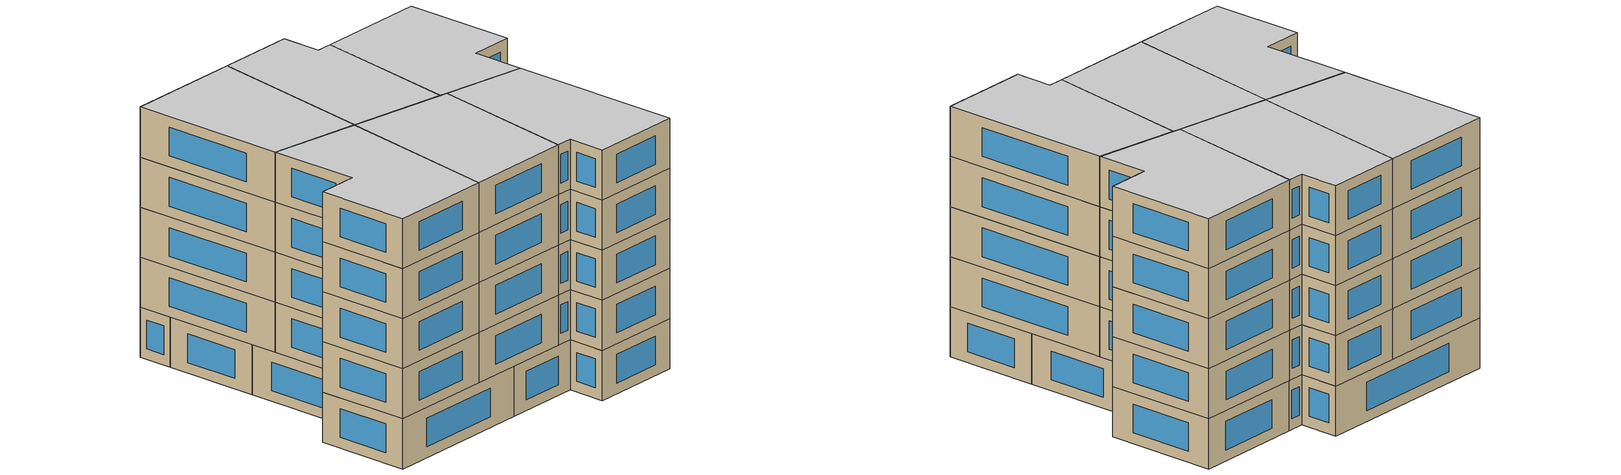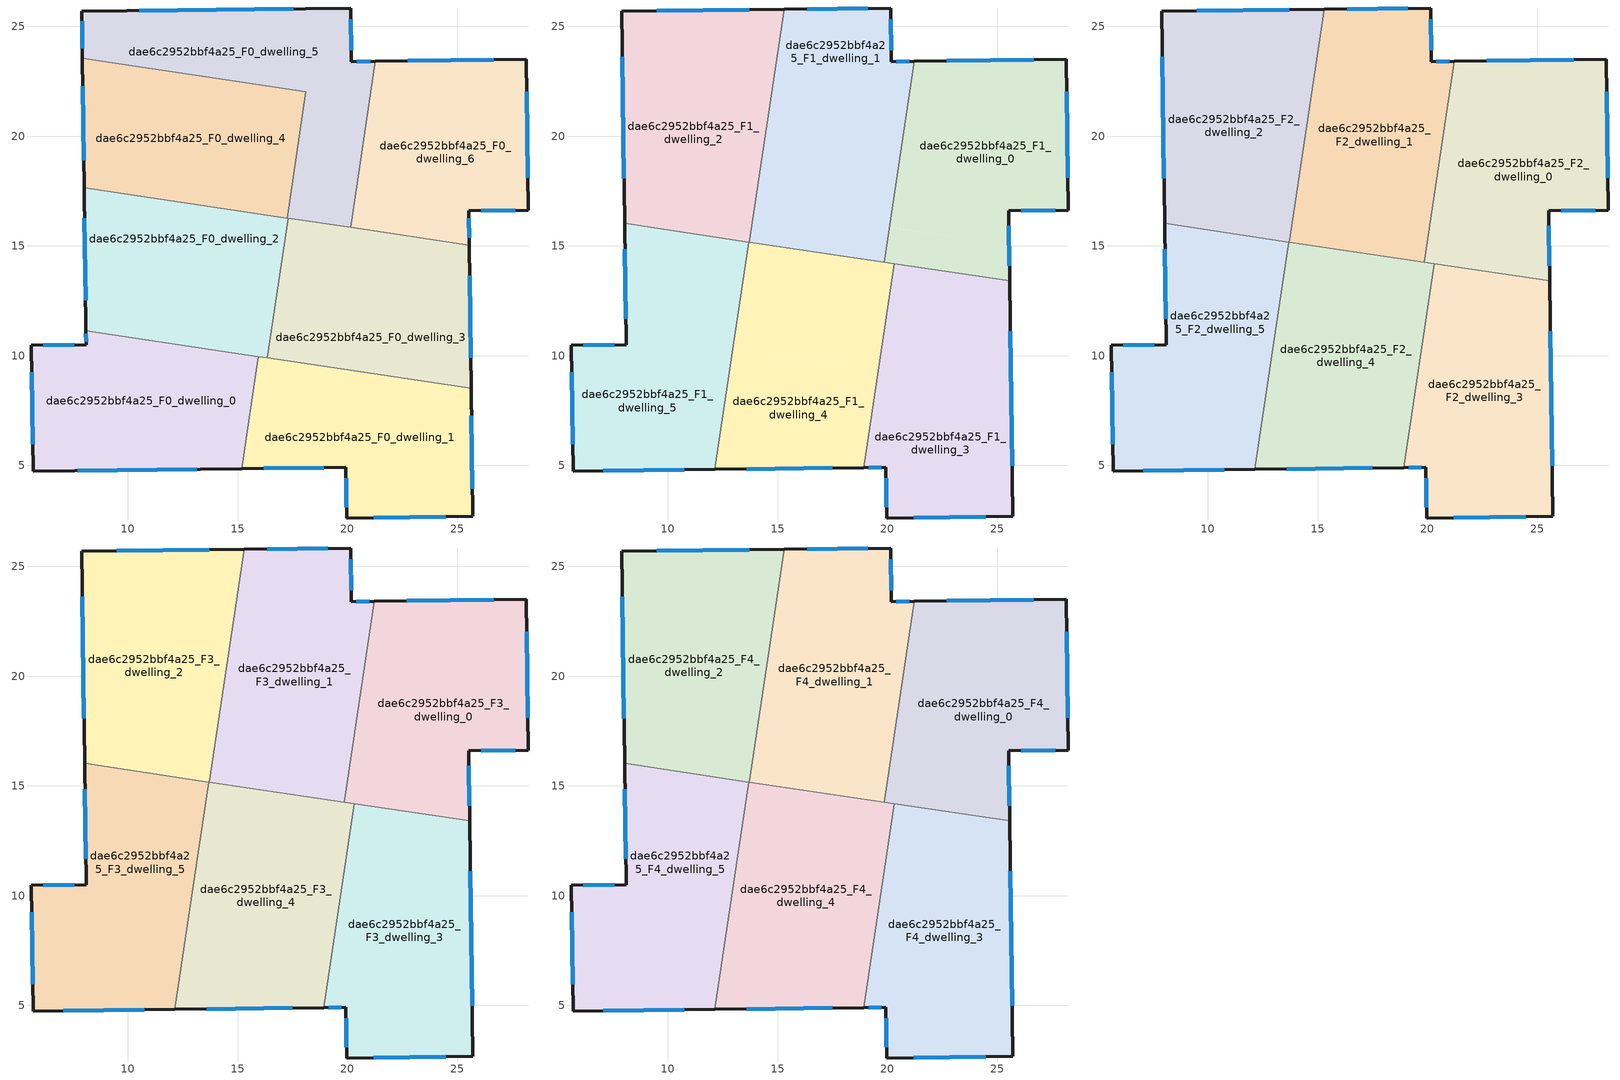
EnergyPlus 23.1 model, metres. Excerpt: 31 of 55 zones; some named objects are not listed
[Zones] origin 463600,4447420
dae6c2952bbf4a25_F0_dwelling_0
 floor ground (EU_floor_Construction): 15.94,9.96 15.18,4.85 5.68,4.73 5.6,10.47 8.09,10.51 8.08,11.13 z0
 wall outside (EU_wall_Construction): 8.08,11.13 8.09,10.51 5.6,10.47 5.68,4.73 15.18,4.85 z0:3
 wall to dae6c2952bbf4a25_F0_dwelling_1 (EU_wall_Construction): 15.18,4.85 15.94,9.96 z0:3
 wall to dae6c2952bbf4a25_F0_dwelling_2 (EU_wall_Construction): 15.94,9.96 8.08,11.13 z0:3
 window (EU_Window_Construction): 7.56,10.5 6.14,10.48 / 8.08,11 8.09,10.64 / 7.71,4.76 13.14,4.83 / 5.62,9.24 5.66,5.96 z0.64:2.36
 ceiling adiabatic (EU_roof_Construction): 15.18,4.85 15.94,9.96 12.97,10.4 12.14,4.81 z3
dae6c2952bbf4a25_F0_dwelling_1
 floor ground (EU_floor_Construction): 25.64,8.51 25.71,2.67 19.96,2.6 19.93,4.91 15.18,4.85 15.94,9.96 z0
 wall outside (EU_wall_Construction): 15.18,4.85 19.93,4.91 19.96,2.6 25.71,2.67 25.64,8.51 z0:3
 wall to dae6c2952bbf4a25_F0_dwelling_3 (EU_wall_Construction): 25.64,8.51 16.34,9.9 z0:3
 wall to dae6c2952bbf4a25_F0_dwelling_2 (EU_wall_Construction): 16.34,9.9 15.94,9.96 z0:3
 window (EU_Window_Construction): 25.69,3.92 25.65,7.26 / 21.19,2.62 24.48,2.66 / 19.94,4.42 19.96,3.1 / 16.2,4.86 18.91,4.9 z0.64:2.36
 ceiling adiabatic (EU_roof_Construction): 18.93,4.9 19.6,9.41 15.94,9.96 15.18,4.85 z3
dae6c2952bbf4a25_F0_dwelling_2
 floor ground (EU_floor_Construction): 17.29,16.27 16.34,9.9 8.08,11.13 8,17.65 z0
 wall outside (EU_wall_Construction): 8,17.65 8.08,11.13 z0:3
 wall to dae6c2952bbf4a25_F0_dwelling_3 (EU_wall_Construction): 16.34,9.9 17.29,16.27 z0:3
 wall to dae6c2952bbf4a25_F0_dwelling_4 (EU_wall_Construction): 17.25,16.27 8,17.65 z0:3
 wall to dae6c2952bbf4a25_F0_dwelling_5 (EU_wall_Construction): 17.29,16.27 17.25,16.27 z0:3
 window (EU_Window_Construction): 8.02,16.26 8.06,12.53 z0.64:2.36
dae6c2952bbf4a25_F0_dwelling_3
 floor ground (EU_floor_Construction): 25.55,15.03 25.64,8.51 16.34,9.9 17.29,16.27 z0
 wall outside (EU_wall_Construction): 25.64,8.51 25.55,15.03 z0:3
 wall to dae6c2952bbf4a25_F0_dwelling_6 (EU_wall_Construction): 25.55,15.03 20.14,15.84 z0:3
 wall to dae6c2952bbf4a25_F0_dwelling_5 (EU_wall_Construction): 20.14,15.84 17.29,16.27 z0:3
 window (EU_Window_Construction): 25.62,9.91 25.57,13.64 z0.64:2.36
dae6c2952bbf4a25_F0_dwelling_4
 floor ground (EU_floor_Construction): 18.11,22.02 17.25,16.27 8,17.65 7.93,23.54 z0
 wall outside (EU_wall_Construction): 7.93,23.54 8,17.65 z0:3
 wall to dae6c2952bbf4a25_F0_dwelling_5 (EU_wall_Construction): 17.25,16.27 18.11,22.02 7.93,23.54 z0:3
 window (EU_Window_Construction): 7.94,22.28 7.98,18.92 z0.64:2.36
dae6c2952bbf4a25_F0_dwelling_5
 floor ground (EU_floor_Construction): 20.15,25.84 20.18,23.4 21.27,23.42 20.14,15.84 17.25,16.27 18.11,22.02 7.93,23.54 7.9,25.69 z0
 wall outside (EU_wall_Construction): 21.27,23.42 20.18,23.4 20.15,25.84 7.9,25.69 7.93,23.54 z0:3
 wall to dae6c2952bbf4a25_F0_dwelling_6 (EU_wall_Construction): 20.14,15.84 21.27,23.42 z0:3
 window (EU_Window_Construction): 7.9,25.23 7.92,24 / 17.53,25.81 10.52,25.72 / 20.18,23.92 20.16,25.32 / 21.04,23.41 20.42,23.4 z0.64:2.36
dae6c2952bbf4a25_F0_dwelling_6
 floor ground (EU_floor_Construction): 28.14,23.51 28.23,16.62 25.53,16.59 25.55,15.03 20.14,15.84 21.27,23.42 z0
 wall outside (EU_wall_Construction): 25.55,15.03 25.53,16.59 28.23,16.62 28.14,23.51 21.27,23.42 z0:3
 window (EU_Window_Construction): 26.67,23.49 22.74,23.44 / 28.21,18.1 28.16,22.03 / 26.11,16.6 27.65,16.62 / 25.55,15.37 25.54,16.26 z0.64:2.36
dae6c2952bbf4a25_F1_dwelling_0
 floor to dae6c2952bbf4a25_F0_dwelling_6 (EU_floor_Construction): 28.14,23.51 28.23,16.62 25.53,16.59 25.55,15.03 20.14,15.84 21.27,23.42 z3
 floor to dae6c2952bbf4a25_F0_dwelling_5 (EU_floor_Construction): 21.27,23.42 20.14,15.84 20.09,15.85 21.22,23.42 z3
 floor to dae6c2952bbf4a25_F0_dwelling_3 (EU_floor_Construction): 25.55,15.03 25.57,13.4 19.85,14.26 20.09,15.85 z3
 wall outside (EU_wall_Construction): 25.57,13.4 25.53,16.59 28.23,16.62 28.14,23.51 21.22,23.42 z3:6
 wall to dae6c2952bbf4a25_F1_dwelling_1 (EU_wall_Construction): 21.22,23.42 19.85,14.26 z3:6
 wall to dae6c2952bbf4a25_F1_dwelling_3 (EU_wall_Construction): 20.32,14.19 25.57,13.4 z3:6
 wall to dae6c2952bbf4a25_F1_dwelling_4 (EU_wall_Construction): 19.85,14.26 20.32,14.19 z3:6
 window (EU_Window_Construction): 25.56,14.09 25.54,15.91 / 26.66,23.49 22.7,23.43 / 28.21,18.1 28.16,22.03 / 26.11,16.6 27.65,16.62 z3.64:5.36
dae6c2952bbf4a25_F1_dwelling_1
 floor to dae6c2952bbf4a25_F0_dwelling_5 (EU_floor_Construction): 20.15,25.84 20.18,23.4 21.22,23.42 20.09,15.85 17.25,16.27 18.11,22.02 14.81,22.52 15.3,25.78 z3
 floor to dae6c2952bbf4a25_F0_dwelling_4 (EU_floor_Construction): 18.11,22.02 17.25,16.27 13.95,16.77 14.81,22.52 z3
 floor to dae6c2952bbf4a25_F0_dwelling_2 (EU_floor_Construction): 17.29,16.27 17.06,14.68 13.71,15.17 13.95,16.77 z3
 floor to dae6c2952bbf4a25_F0_dwelling_3 (EU_floor_Construction): 20.09,15.85 19.85,14.26 17.06,14.68 17.29,16.27 z3
 wall outside (EU_wall_Construction): 21.22,23.42 20.18,23.4 20.15,25.84 15.3,25.78 z3:6
 wall to dae6c2952bbf4a25_F1_dwelling_2 (EU_wall_Construction): 15.3,25.78 13.71,15.17 z3:6
 wall to dae6c2952bbf4a25_F1_dwelling_4 (EU_wall_Construction): 13.71,15.17 19.85,14.26 z3:6
 window (EU_Window_Construction): 19.11,25.83 16.34,25.8 / 20.18,23.92 20.16,25.32 / 20.99,23.41 20.4,23.4 z3.64:5.36
dae6c2952bbf4a25_F1_dwelling_2
 floor to dae6c2952bbf4a25_F0_dwelling_4 (EU_floor_Construction): 14.81,22.52 13.95,16.77 8,17.65 7.93,23.54 z3
 floor to dae6c2952bbf4a25_F0_dwelling_5 (EU_floor_Construction): 15.3,25.78 14.81,22.52 7.93,23.54 7.9,25.69 z3
 floor to dae6c2952bbf4a25_F0_dwelling_2 (EU_floor_Construction): 13.95,16.77 13.71,15.17 8.02,16.02 8,17.65 z3
 wall outside (EU_wall_Construction): 15.3,25.78 7.9,25.69 8.02,16.02 z3:6
 wall to dae6c2952bbf4a25_F1_dwelling_5 (EU_wall_Construction): 8.02,16.02 13.68,15.18 z3:6
 wall to dae6c2952bbf4a25_F1_dwelling_4 (EU_wall_Construction): 13.68,15.18 13.71,15.17 z3:6
 window (EU_Window_Construction): 7.93,23.62 7.99,18.09 / 13.71,25.76 9.48,25.71 z3.64:5.36
dae6c2952bbf4a25_F1_dwelling_3
 floor to dae6c2952bbf4a25_F0_dwelling_1 (EU_floor_Construction): 25.63,8.51 25.71,2.67 19.96,2.6 19.93,4.91 18.93,4.9 19.6,9.41 z3
 floor to dae6c2952bbf4a25_F0_dwelling_3 (EU_floor_Construction): 25.57,13.4 25.63,8.51 19.6,9.41 20.32,14.19 z3
 wall outside (EU_wall_Construction): 18.93,4.9 19.93,4.91 19.96,2.6 25.71,2.67 25.57,13.4 z3:6
 wall to dae6c2952bbf4a25_F1_dwelling_4 (EU_wall_Construction): 20.32,14.19 18.93,4.9 z3:6
 window (EU_Window_Construction): 25.68,4.97 25.6,11.1 / 21.19,2.62 24.48,2.66 / 19.94,4.42 19.96,3.1 / 19.15,4.9 19.72,4.91 z3.64:5.36
dae6c2952bbf4a25_F1_dwelling_4
 floor to dae6c2952bbf4a25_F0_dwelling_2 (EU_floor_Construction): 17.06,14.67 16.34,9.9 12.97,10.4 13.68,15.18 z3
 floor to dae6c2952bbf4a25_F0_dwelling_3 (EU_floor_Construction): 20.32,14.19 19.6,9.41 16.34,9.9 17.06,14.67 z3
 floor adiabatic (EU_floor_Construction): 19.6,9.41 18.93,4.9 12.14,4.81 12.97,10.4 z3
 wall outside (EU_wall_Construction): 12.14,4.81 18.93,4.9 z3:6
 wall to dae6c2952bbf4a25_F1_dwelling_5 (EU_wall_Construction): 13.68,15.18 12.14,4.81 z3:6
 window (EU_Window_Construction): 13.59,4.83 17.48,4.88 z3.64:5.36
dae6c2952bbf4a25_F1_dwelling_5
 floor to dae6c2952bbf4a25_F0_dwelling_0 (EU_floor_Construction): 12.97,10.4 12.14,4.81 5.68,4.73 5.6,10.47 8.09,10.51 8.08,11.13 z3
 floor to dae6c2952bbf4a25_F0_dwelling_2 (EU_floor_Construction): 13.68,15.18 12.97,10.4 8.08,11.13 8.02,16.02 z3
 wall outside (EU_wall_Construction): 8.02,16.02 8.09,10.51 5.6,10.47 5.68,4.73 12.14,4.81 z3:6
 window (EU_Window_Construction): 8.04,14.84 8.08,11.69 / 7.06,4.75 10.75,4.8 / 5.62,9.24 5.66,5.96 / 7.56,10.5 6.14,10.48 z3.64:5.36
dae6c2952bbf4a25_F2_dwelling_0
 floor to dae6c2952bbf4a25_F1_dwelling_0 (EU_floor_Construction): 28.14,23.51 28.23,16.62 25.53,16.59 25.57,13.4 19.85,14.26 21.22,23.42 z6
 wall outside (EU_wall_Construction): 25.57,13.4 25.53,16.59 28.23,16.62 28.14,23.51 21.22,23.42 z6:9
 wall to dae6c2952bbf4a25_F2_dwelling_1 (EU_wall_Construction): 21.22,23.42 19.85,14.26 z6:9
 wall to dae6c2952bbf4a25_F2_dwelling_3 (EU_wall_Construction): 20.32,14.19 25.57,13.4 z6:9
 wall to dae6c2952bbf4a25_F2_dwelling_4 (EU_wall_Construction): 19.85,14.26 20.32,14.19 z6:9
 window (EU_Window_Construction): 25.56,14.09 25.54,15.91 / 26.66,23.49 22.7,23.43 / 28.21,18.1 28.16,22.03 / 26.11,16.6 27.65,16.62 z6.64:8.36
dae6c2952bbf4a25_F2_dwelling_1
 floor to dae6c2952bbf4a25_F1_dwelling_1 (EU_floor_Construction): 20.15,25.84 20.18,23.4 21.22,23.42 19.85,14.26 13.71,15.17 15.3,25.78 z6
 wall outside (EU_wall_Construction): 21.22,23.42 20.18,23.4 20.15,25.84 15.3,25.78 z6:9
 wall to dae6c2952bbf4a25_F2_dwelling_2 (EU_wall_Construction): 15.3,25.78 13.71,15.17 z6:9
 wall to dae6c2952bbf4a25_F2_dwelling_4 (EU_wall_Construction): 13.71,15.17 19.85,14.26 z6:9
 window (EU_Window_Construction): 19.11,25.83 16.34,25.8 / 20.18,23.92 20.16,25.32 / 20.99,23.41 20.4,23.4 z6.64:8.36
dae6c2952bbf4a25_F2_dwelling_2
 floor to dae6c2952bbf4a25_F1_dwelling_2 (EU_floor_Construction): 15.3,25.78 13.71,15.17 8.02,16.02 7.9,25.69 z6
 wall outside (EU_wall_Construction): 15.3,25.78 7.9,25.69 8.02,16.02 z6:9
 wall to dae6c2952bbf4a25_F2_dwelling_5 (EU_wall_Construction): 8.02,16.02 13.68,15.18 z6:9
 wall to dae6c2952bbf4a25_F2_dwelling_4 (EU_wall_Construction): 13.68,15.18 13.71,15.17 z6:9
 window (EU_Window_Construction): 7.93,23.62 7.99,18.09 / 13.71,25.76 9.48,25.71 z6.64:8.36
dae6c2952bbf4a25_F2_dwelling_3
 floor to dae6c2952bbf4a25_F1_dwelling_3 (EU_floor_Construction): 25.57,13.4 25.71,2.67 19.96,2.6 19.93,4.91 18.93,4.9 20.32,14.19 z6
 wall outside (EU_wall_Construction): 18.93,4.9 19.93,4.91 19.96,2.6 25.71,2.67 25.57,13.4 z6:9
 wall to dae6c2952bbf4a25_F2_dwelling_4 (EU_wall_Construction): 20.32,14.19 18.93,4.9 z6:9
 window (EU_Window_Construction): 25.68,4.97 25.6,11.1 / 21.19,2.62 24.48,2.66 / 19.94,4.42 19.96,3.1 / 19.15,4.9 19.72,4.91 z6.64:8.36
dae6c2952bbf4a25_F2_dwelling_4
 floor to dae6c2952bbf4a25_F1_dwelling_4 (EU_floor_Construction): 20.32,14.19 18.93,4.9 12.14,4.81 13.68,15.18 z6
 wall outside (EU_wall_Construction): 12.14,4.81 18.93,4.9 z6:9
 wall to dae6c2952bbf4a25_F2_dwelling_5 (EU_wall_Construction): 13.68,15.18 12.14,4.81 z6:9
 window (EU_Window_Construction): 13.59,4.83 17.48,4.88 z6.64:8.36
dae6c2952bbf4a25_F2_dwelling_5
 floor to dae6c2952bbf4a25_F1_dwelling_5 (EU_floor_Construction): 13.68,15.18 12.14,4.81 5.68,4.73 5.6,10.47 8.09,10.51 8.02,16.02 z6
 wall outside (EU_wall_Construction): 8.02,16.02 8.09,10.51 5.6,10.47 5.68,4.73 12.14,4.81 z6:9
 window (EU_Window_Construction): 8.04,14.84 8.08,11.69 / 7.06,4.75 10.75,4.8 / 5.62,9.24 5.66,5.96 / 7.56,10.5 6.14,10.48 z6.64:8.36
dae6c2952bbf4a25_F3_dwelling_0
 floor to dae6c2952bbf4a25_F2_dwelling_0 (EU_floor_Construction): 28.14,23.51 28.23,16.62 25.53,16.59 25.57,13.4 19.85,14.26 21.22,23.42 z9
 wall outside (EU_wall_Construction): 25.57,13.4 25.53,16.59 28.23,16.62 28.14,23.51 21.22,23.42 z9:12
 wall to dae6c2952bbf4a25_F3_dwelling_1 (EU_wall_Construction): 21.22,23.42 19.85,14.26 z9:12
 wall to dae6c2952bbf4a25_F3_dwelling_3 (EU_wall_Construction): 20.32,14.19 25.57,13.4 z9:12
 wall to dae6c2952bbf4a25_F3_dwelling_4 (EU_wall_Construction): 19.85,14.26 20.32,14.19 z9:12
 window (EU_Window_Construction): 25.56,14.09 25.54,15.91 / 26.66,23.49 22.7,23.43 / 28.21,18.1 28.16,22.03 / 26.11,16.6 27.65,16.62 z9.64:11.36
dae6c2952bbf4a25_F3_dwelling_1
 floor to dae6c2952bbf4a25_F2_dwelling_1 (EU_floor_Construction): 20.15,25.84 20.18,23.4 21.22,23.42 19.85,14.26 13.71,15.17 15.3,25.78 z9
 wall outside (EU_wall_Construction): 21.22,23.42 20.18,23.4 20.15,25.84 15.3,25.78 z9:12
 wall to dae6c2952bbf4a25_F3_dwelling_2 (EU_wall_Construction): 15.3,25.78 13.71,15.17 z9:12
 wall to dae6c2952bbf4a25_F3_dwelling_4 (EU_wall_Construction): 13.71,15.17 19.85,14.26 z9:12
 window (EU_Window_Construction): 19.11,25.83 16.34,25.8 / 20.18,23.92 20.16,25.32 / 20.99,23.41 20.4,23.4 z9.64:11.36
dae6c2952bbf4a25_F3_dwelling_2
 floor to dae6c2952bbf4a25_F2_dwelling_2 (EU_floor_Construction): 15.3,25.78 13.71,15.17 8.02,16.02 7.9,25.69 z9
 wall outside (EU_wall_Construction): 15.3,25.78 7.9,25.69 8.02,16.02 z9:12
 wall to dae6c2952bbf4a25_F3_dwelling_5 (EU_wall_Construction): 8.02,16.02 13.68,15.18 z9:12
 wall to dae6c2952bbf4a25_F3_dwelling_4 (EU_wall_Construction): 13.68,15.18 13.71,15.17 z9:12
 window (EU_Window_Construction): 7.93,23.62 7.99,18.09 / 13.71,25.76 9.48,25.71 z9.64:11.36
dae6c2952bbf4a25_F3_dwelling_3
 floor to dae6c2952bbf4a25_F2_dwelling_3 (EU_floor_Construction): 25.57,13.4 25.71,2.67 19.96,2.6 19.93,4.91 18.93,4.9 20.32,14.19 z9
 wall outside (EU_wall_Construction): 18.93,4.9 19.93,4.91 19.96,2.6 25.71,2.67 25.57,13.4 z9:12
 wall to dae6c2952bbf4a25_F3_dwelling_4 (EU_wall_Construction): 20.32,14.19 18.93,4.9 z9:12
 window (EU_Window_Construction): 25.68,4.97 25.6,11.1 / 21.19,2.62 24.48,2.66 / 19.94,4.42 19.96,3.1 / 19.15,4.9 19.72,4.91 z9.64:11.36
dae6c2952bbf4a25_F3_dwelling_4
 floor to dae6c2952bbf4a25_F2_dwelling_4 (EU_floor_Construction): 20.32,14.19 18.93,4.9 12.14,4.81 13.68,15.18 z9
 wall outside (EU_wall_Construction): 12.14,4.81 18.93,4.9 z9:12
 wall to dae6c2952bbf4a25_F3_dwelling_5 (EU_wall_Construction): 13.68,15.18 12.14,4.81 z9:12
 window (EU_Window_Construction): 13.59,4.83 17.48,4.88 z9.64:11.36
dae6c2952bbf4a25_F3_dwelling_5
 floor to dae6c2952bbf4a25_F2_dwelling_5 (EU_floor_Construction): 13.68,15.18 12.14,4.81 5.68,4.73 5.6,10.47 8.09,10.51 8.02,16.02 z9
 wall outside (EU_wall_Construction): 8.02,16.02 8.09,10.51 5.6,10.47 5.68,4.73 12.14,4.81 z9:12
 window (EU_Window_Construction): 8.04,14.84 8.08,11.69 / 7.06,4.75 10.75,4.8 / 5.62,9.24 5.66,5.96 / 7.56,10.5 6.14,10.48 z9.64:11.36
dae6c2952bbf4a25_F4_dwelling_0
 floor to dae6c2952bbf4a25_F3_dwelling_0 (EU_floor_Construction): 28.14,23.51 28.23,16.62 25.53,16.59 25.57,13.4 19.85,14.26 21.22,23.42 z12
 wall outside (EU_wall_Construction): 25.57,13.4 25.53,16.59 28.23,16.62 28.14,23.51 21.22,23.42 z12:15
 wall to dae6c2952bbf4a25_F4_dwelling_1 (EU_wall_Construction): 21.22,23.42 19.85,14.26 z12:15
 wall to dae6c2952bbf4a25_F4_dwelling_3 (EU_wall_Construction): 20.32,14.19 25.57,13.4 z12:15
 wall to dae6c2952bbf4a25_F4_dwelling_4 (EU_wall_Construction): 19.85,14.26 20.32,14.19 z12:15
 window (EU_Window_Construction): 25.56,14.09 25.54,15.91 / 26.66,23.49 22.7,23.43 / 28.21,18.1 28.16,22.03 / 26.11,16.6 27.65,16.62 z12.64:14.36
 ceiling to dae6c2952bbf4a25_F5_dwelling_0 (EU_floor_Construction): 25.57,13.4 25.53,16.59 28.23,16.62 28.14,23.51 21.22,23.42 19.85,14.26 z15
dae6c2952bbf4a25_F4_dwelling_1
 floor to dae6c2952bbf4a25_F3_dwelling_1 (EU_floor_Construction): 20.15,25.84 20.18,23.4 21.22,23.42 19.85,14.26 13.71,15.17 15.3,25.78 z12
 wall outside (EU_wall_Construction): 21.22,23.42 20.18,23.4 20.15,25.84 15.3,25.78 z12:15
 wall to dae6c2952bbf4a25_F4_dwelling_2 (EU_wall_Construction): 15.3,25.78 13.71,15.17 z12:15
 wall to dae6c2952bbf4a25_F4_dwelling_4 (EU_wall_Construction): 13.71,15.17 19.85,14.26 z12:15
 window (EU_Window_Construction): 19.11,25.83 16.34,25.8 / 20.18,23.92 20.16,25.32 / 20.99,23.41 20.4,23.4 z12.64:14.36
 ceiling to dae6c2952bbf4a25_F5_dwelling_1 (EU_floor_Construction): 19.85,14.26 21.22,23.42 20.18,23.4 20.15,25.84 15.3,25.78 13.71,15.17 z15
dae6c2952bbf4a25_F4_dwelling_2
 floor to dae6c2952bbf4a25_F3_dwelling_2 (EU_floor_Construction): 15.3,25.78 13.71,15.17 8.02,16.02 7.9,25.69 z12
 wall outside (EU_wall_Construction): 15.3,25.78 7.9,25.69 8.02,16.02 z12:15
 wall to dae6c2952bbf4a25_F4_dwelling_5 (EU_wall_Construction): 8.02,16.02 13.68,15.18 z12:15
 wall to dae6c2952bbf4a25_F4_dwelling_4 (EU_wall_Construction): 13.68,15.18 13.71,15.17 z12:15
 window (EU_Window_Construction): 7.93,23.62 7.99,18.09 / 13.71,25.76 9.48,25.71 z12.64:14.36
 ceiling to dae6c2952bbf4a25_F5_dwelling_2 (EU_floor_Construction): 13.71,15.17 15.3,25.78 7.9,25.69 8.02,16.02 z15
dae6c2952bbf4a25_F4_dwelling_3
 floor to dae6c2952bbf4a25_F3_dwelling_3 (EU_floor_Construction): 25.57,13.4 25.71,2.67 19.96,2.6 19.93,4.91 18.93,4.9 20.32,14.19 z12
 wall outside (EU_wall_Construction): 18.93,4.9 19.93,4.91 19.96,2.6 25.71,2.67 25.57,13.4 z12:15
 wall to dae6c2952bbf4a25_F4_dwelling_4 (EU_wall_Construction): 20.32,14.19 18.93,4.9 z12:15
 window (EU_Window_Construction): 25.68,4.97 25.6,11.1 / 21.19,2.62 24.48,2.66 / 19.94,4.42 19.96,3.1 / 19.15,4.9 19.72,4.91 z12.64:14.36
 ceiling to dae6c2952bbf4a25_F5_dwelling_3 (EU_floor_Construction): 25.71,2.67 25.57,13.4 20.32,14.19 18.93,4.9 19.93,4.91 19.96,2.6 z15
dae6c2952bbf4a25_F4_dwelling_4
 floor to dae6c2952bbf4a25_F3_dwelling_4 (EU_floor_Construction): 20.32,14.19 18.93,4.9 12.14,4.81 13.68,15.18 z12
 wall outside (EU_wall_Construction): 12.14,4.81 18.93,4.9 z12:15
 wall to dae6c2952bbf4a25_F4_dwelling_5 (EU_wall_Construction): 13.68,15.18 12.14,4.81 z12:15
 window (EU_Window_Construction): 13.59,4.83 17.48,4.88 z12.64:14.36
 ceiling to dae6c2952bbf4a25_F5_dwelling_4 (EU_floor_Construction): 18.93,4.9 20.32,14.19 13.68,15.18 12.14,4.81 z15
dae6c2952bbf4a25_F4_dwelling_5
 floor to dae6c2952bbf4a25_F3_dwelling_5 (EU_floor_Construction): 13.68,15.18 12.14,4.81 5.68,4.73 5.6,10.47 8.09,10.51 8.02,16.02 z12
 wall outside (EU_wall_Construction): 8.02,16.02 8.09,10.51 5.6,10.47 5.68,4.73 12.14,4.81 z12:15
 window (EU_Window_Construction): 8.04,14.84 8.08,11.69 / 7.06,4.75 10.75,4.8 / 5.62,9.24 5.66,5.96 / 7.56,10.5 6.14,10.48 z12.64:14.36
 ceiling to dae6c2952bbf4a25_F5_dwelling_5 (EU_floor_Construction): 12.14,4.81 13.68,15.18 8.02,16.02 8.09,10.51 5.6,10.47 5.68,4.73 z15
[Building]
EU S2 Campaign: North Axis=0; Terrain=City; Solar Distribution=FullExterior
[Site:Location]
Yerevan-Zvartnots.Intl.AP: Latitude=40.15; Longitude=44.383; Time Zone=4; Elevation=854
[SizingPeriod:WeatherFileDays]
AnnualSizingPeriod: Begin Month=1; Begin Day of Month=1; End Month=12; End Day of Month=31; Day of Week for Start Day=Monday; Use Weather File Daylight Saving Period=No; Use Weather File Rain and Snow Indicators=No
[MATERIAL]
EU_InternalMass_Material: Roughness=MediumRough; Thickness=0.1; Conductivity=1; Density=1800; Specific Heat=900; Thermal Absorptance=0.9; Solar Absorptance=0.7; Visible Absorptance=0.7
[MATERIAL:NOMASS] Roughness=MediumRough; Thermal Absorptance=0.9; Solar Absorptance=0.7; Visible Absorptance=0.7
Name | Thermal Resistance
EU_wall_NoMass | 1.05043
EU_roof_NoMass | 1.45357
EU_floor_NoMass | 0.478065
[WINDOWMATERIAL:SIMPLEGLAZINGSYSTEM]
EU_Window_SimpleGlazing: UFactor=2.5566; Solar Heat Gain Coefficient=0.75; Visible Transmittance=0.75
[CONSTRUCTION]
EU_wall_Construction: EU_wall_NoMass
EU_roof_Construction: EU_roof_NoMass
EU_floor_Construction: EU_floor_NoMass
EU_Window_Construction: EU_Window_SimpleGlazing
EU_InternalMass_Construction: EU_InternalMass_Material
[ZONE] Type=1; Multiplier=1; Ceiling Height=autocalculate; Floor Area=autocalculate; Part of Total Floor Area=Yes
Name | Volume
dae6c2952bbf4a25_F0_dwelling_0 | 171.378
dae6c2952bbf4a25_F1_dwelling_0; dae6c2952bbf4a25_F2_dwelling_0; dae6c2952bbf4a25_F3_dwelling_0; dae6c2952bbf4a25_F4_dwelling_0 | 199.945
dae6c2952bbf4a25_F0_dwelling_1 | 171.367
dae6c2952bbf4a25_F1_dwelling_1; dae6c2952bbf4a25_F2_dwelling_1; dae6c2952bbf4a25_F3_dwelling_1; dae6c2952bbf4a25_F4_dwelling_1 | 199.93
dae6c2952bbf4a25_F0_dwelling_2 | 171.389
dae6c2952bbf4a25_F1_dwelling_2; dae6c2952bbf4a25_F2_dwelling_2; dae6c2952bbf4a25_F3_dwelling_2; dae6c2952bbf4a25_F4_dwelling_2 | 199.921
dae6c2952bbf4a25_F0_dwelling_3 | 171.365
dae6c2952bbf4a25_F1_dwelling_3; dae6c2952bbf4a25_F2_dwelling_3; dae6c2952bbf4a25_F3_dwelling_3; dae6c2952bbf4a25_F4_dwelling_3 | 199.941
dae6c2952bbf4a25_F0_dwelling_4 | 171.397
dae6c2952bbf4a25_F1_dwelling_4; dae6c2952bbf4a25_F2_dwelling_4; dae6c2952bbf4a25_F3_dwelling_4; dae6c2952bbf4a25_F4_dwelling_4 | 199.944
dae6c2952bbf4a25_F0_dwelling_5 | 171.375
dae6c2952bbf4a25_F1_dwelling_5; dae6c2952bbf4a25_F2_dwelling_5; dae6c2952bbf4a25_F3_dwelling_5; dae6c2952bbf4a25_F4_dwelling_5 | 199.939
dae6c2952bbf4a25_F0_dwelling_6 | 171.382
[INTERNALMASS] Construction=EU_InternalMass_Construction
Name | Zone or ZoneList | Surface Area
dae6c2952bbf4a25_F0_dwelling_0_EU_InternalMass | dae6c2952bbf4a25_F0_dwelling_0 | 57.1263
dae6c2952bbf4a25_F0_dwelling_1_EU_InternalMass | dae6c2952bbf4a25_F0_dwelling_1 | 57.1222
dae6c2952bbf4a25_F0_dwelling_2_EU_InternalMass | dae6c2952bbf4a25_F0_dwelling_2 | 57.1296
dae6c2952bbf4a25_F0_dwelling_3_EU_InternalMass | dae6c2952bbf4a25_F0_dwelling_3 | 57.1218
dae6c2952bbf4a25_F0_dwelling_4_EU_InternalMass | dae6c2952bbf4a25_F0_dwelling_4 | 57.1309
dae6c2952bbf4a25_F0_dwelling_5_EU_InternalMass | dae6c2952bbf4a25_F0_dwelling_5 | 57.1249
dae6c2952bbf4a25_F0_dwelling_6_EU_InternalMass | dae6c2952bbf4a25_F0_dwelling_6 | 57.127
dae6c2952bbf4a25_F1_dwelling_0_EU_InternalMass | dae6c2952bbf4a25_F1_dwelling_0 | 66.6483
dae6c2952bbf4a25_F1_dwelling_1_EU_InternalMass | dae6c2952bbf4a25_F1_dwelling_1 | 66.6434
dae6c2952bbf4a25_F1_dwelling_2_EU_InternalMass | dae6c2952bbf4a25_F1_dwelling_2 | 66.6404
dae6c2952bbf4a25_F1_dwelling_3_EU_InternalMass | dae6c2952bbf4a25_F1_dwelling_3 | 66.6468
dae6c2952bbf4a25_F1_dwelling_4_EU_InternalMass | dae6c2952bbf4a25_F1_dwelling_4 | 66.6482
dae6c2952bbf4a25_F1_dwelling_5_EU_InternalMass | dae6c2952bbf4a25_F1_dwelling_5 | 66.646
dae6c2952bbf4a25_F2_dwelling_0_EU_InternalMass | dae6c2952bbf4a25_F2_dwelling_0 | 66.6483
dae6c2952bbf4a25_F2_dwelling_1_EU_InternalMass | dae6c2952bbf4a25_F2_dwelling_1 | 66.6434
dae6c2952bbf4a25_F2_dwelling_2_EU_InternalMass | dae6c2952bbf4a25_F2_dwelling_2 | 66.6404
dae6c2952bbf4a25_F2_dwelling_3_EU_InternalMass | dae6c2952bbf4a25_F2_dwelling_3 | 66.6468
dae6c2952bbf4a25_F2_dwelling_4_EU_InternalMass | dae6c2952bbf4a25_F2_dwelling_4 | 66.6482
dae6c2952bbf4a25_F2_dwelling_5_EU_InternalMass | dae6c2952bbf4a25_F2_dwelling_5 | 66.646
dae6c2952bbf4a25_F3_dwelling_0_EU_InternalMass | dae6c2952bbf4a25_F3_dwelling_0 | 66.6483
dae6c2952bbf4a25_F3_dwelling_1_EU_InternalMass | dae6c2952bbf4a25_F3_dwelling_1 | 66.6434
dae6c2952bbf4a25_F3_dwelling_2_EU_InternalMass | dae6c2952bbf4a25_F3_dwelling_2 | 66.6404
dae6c2952bbf4a25_F3_dwelling_3_EU_InternalMass | dae6c2952bbf4a25_F3_dwelling_3 | 66.6468
dae6c2952bbf4a25_F3_dwelling_4_EU_InternalMass | dae6c2952bbf4a25_F3_dwelling_4 | 66.6482
dae6c2952bbf4a25_F3_dwelling_5_EU_InternalMass | dae6c2952bbf4a25_F3_dwelling_5 | 66.646
dae6c2952bbf4a25_F4_dwelling_0_EU_InternalMass | dae6c2952bbf4a25_F4_dwelling_0 | 66.6483
dae6c2952bbf4a25_F4_dwelling_1_EU_InternalMass | dae6c2952bbf4a25_F4_dwelling_1 | 66.6434
dae6c2952bbf4a25_F4_dwelling_2_EU_InternalMass | dae6c2952bbf4a25_F4_dwelling_2 | 66.6404
dae6c2952bbf4a25_F4_dwelling_3_EU_InternalMass | dae6c2952bbf4a25_F4_dwelling_3 | 66.6468
dae6c2952bbf4a25_F4_dwelling_4_EU_InternalMass | dae6c2952bbf4a25_F4_dwelling_4 | 66.6482
dae6c2952bbf4a25_F4_dwelling_5_EU_InternalMass | dae6c2952bbf4a25_F4_dwelling_5 | 66.646
[OTHEREQUIPMENT] Fuel Type=Electricity; Design Level Calculation Method=Watts/Area; Power per Zone Floor Area=1; Fraction Latent=0; Fraction Radiant=0; Fraction Lost=0; Carbon Dioxide Generation Rate=0; EndUse Subcategory=EU_Step8_InternalGains
Name | Zone or ZoneList or Space or SpaceList | Schedule
EU_Step8_InternalGain_dae6c2952bbf4a25_F0_dwelling_0_f000 | dae6c2952bbf4a25_F0_dwelling_0 | EU_Step8_GainSchedule_dae6c2952bbf4a25_F0_dwelling_0_f000
EU_Step8_InternalGain_dae6c2952bbf4a25_F0_dwelling_1_f000 | dae6c2952bbf4a25_F0_dwelling_1 | EU_Step8_GainSchedule_dae6c2952bbf4a25_F0_dwelling_1_f000
EU_Step8_InternalGain_dae6c2952bbf4a25_F0_dwelling_2_f000 | dae6c2952bbf4a25_F0_dwelling_2 | EU_Step8_GainSchedule_dae6c2952bbf4a25_F0_dwelling_2_f000
EU_Step8_InternalGain_dae6c2952bbf4a25_F0_dwelling_3_f000 | dae6c2952bbf4a25_F0_dwelling_3 | EU_Step8_GainSchedule_dae6c2952bbf4a25_F0_dwelling_3_f000
EU_Step8_InternalGain_dae6c2952bbf4a25_F0_dwelling_4_f000 | dae6c2952bbf4a25_F0_dwelling_4 | EU_Step8_GainSchedule_dae6c2952bbf4a25_F0_dwelling_4_f000
EU_Step8_InternalGain_dae6c2952bbf4a25_F0_dwelling_5_f000 | dae6c2952bbf4a25_F0_dwelling_5 | EU_Step8_GainSchedule_dae6c2952bbf4a25_F0_dwelling_5_f000
EU_Step8_InternalGain_dae6c2952bbf4a25_F0_dwelling_6_f000 | dae6c2952bbf4a25_F0_dwelling_6 | EU_Step8_GainSchedule_dae6c2952bbf4a25_F0_dwelling_6_f000
EU_Step8_InternalGain_dae6c2952bbf4a25_F1_dwelling_0_f000 | dae6c2952bbf4a25_F1_dwelling_0 | EU_Step8_GainSchedule_dae6c2952bbf4a25_F1_dwelling_0_f000
EU_Step8_InternalGain_dae6c2952bbf4a25_F1_dwelling_1_f000 | dae6c2952bbf4a25_F1_dwelling_1 | EU_Step8_GainSchedule_dae6c2952bbf4a25_F1_dwelling_1_f000
EU_Step8_InternalGain_dae6c2952bbf4a25_F1_dwelling_2_f000 | dae6c2952bbf4a25_F1_dwelling_2 | EU_Step8_GainSchedule_dae6c2952bbf4a25_F1_dwelling_2_f000
EU_Step8_InternalGain_dae6c2952bbf4a25_F1_dwelling_3_f000 | dae6c2952bbf4a25_F1_dwelling_3 | EU_Step8_GainSchedule_dae6c2952bbf4a25_F1_dwelling_3_f000
EU_Step8_InternalGain_dae6c2952bbf4a25_F1_dwelling_4_f000 | dae6c2952bbf4a25_F1_dwelling_4 | EU_Step8_GainSchedule_dae6c2952bbf4a25_F1_dwelling_4_f000
EU_Step8_InternalGain_dae6c2952bbf4a25_F1_dwelling_5_f000 | dae6c2952bbf4a25_F1_dwelling_5 | EU_Step8_GainSchedule_dae6c2952bbf4a25_F1_dwelling_5_f000
EU_Step8_InternalGain_dae6c2952bbf4a25_F2_dwelling_0_f000 | dae6c2952bbf4a25_F2_dwelling_0 | EU_Step8_GainSchedule_dae6c2952bbf4a25_F2_dwelling_0_f000
EU_Step8_InternalGain_dae6c2952bbf4a25_F2_dwelling_1_f000 | dae6c2952bbf4a25_F2_dwelling_1 | EU_Step8_GainSchedule_dae6c2952bbf4a25_F2_dwelling_1_f000
EU_Step8_InternalGain_dae6c2952bbf4a25_F2_dwelling_2_f000 | dae6c2952bbf4a25_F2_dwelling_2 | EU_Step8_GainSchedule_dae6c2952bbf4a25_F2_dwelling_2_f000
EU_Step8_InternalGain_dae6c2952bbf4a25_F2_dwelling_3_f000 | dae6c2952bbf4a25_F2_dwelling_3 | EU_Step8_GainSchedule_dae6c2952bbf4a25_F2_dwelling_3_f000
EU_Step8_InternalGain_dae6c2952bbf4a25_F2_dwelling_4_f000 | dae6c2952bbf4a25_F2_dwelling_4 | EU_Step8_GainSchedule_dae6c2952bbf4a25_F2_dwelling_4_f000
EU_Step8_InternalGain_dae6c2952bbf4a25_F2_dwelling_5_f000 | dae6c2952bbf4a25_F2_dwelling_5 | EU_Step8_GainSchedule_dae6c2952bbf4a25_F2_dwelling_5_f000
EU_Step8_InternalGain_dae6c2952bbf4a25_F3_dwelling_0_f000 | dae6c2952bbf4a25_F3_dwelling_0 | EU_Step8_GainSchedule_dae6c2952bbf4a25_F3_dwelling_0_f000
EU_Step8_InternalGain_dae6c2952bbf4a25_F3_dwelling_1_f000 | dae6c2952bbf4a25_F3_dwelling_1 | EU_Step8_GainSchedule_dae6c2952bbf4a25_F3_dwelling_1_f000
EU_Step8_InternalGain_dae6c2952bbf4a25_F3_dwelling_2_f000 | dae6c2952bbf4a25_F3_dwelling_2 | EU_Step8_GainSchedule_dae6c2952bbf4a25_F3_dwelling_2_f000
EU_Step8_InternalGain_dae6c2952bbf4a25_F3_dwelling_3_f000 | dae6c2952bbf4a25_F3_dwelling_3 | EU_Step8_GainSchedule_dae6c2952bbf4a25_F3_dwelling_3_f000
EU_Step8_InternalGain_dae6c2952bbf4a25_F3_dwelling_4_f000 | dae6c2952bbf4a25_F3_dwelling_4 | EU_Step8_GainSchedule_dae6c2952bbf4a25_F3_dwelling_4_f000
EU_Step8_InternalGain_dae6c2952bbf4a25_F3_dwelling_5_f000 | dae6c2952bbf4a25_F3_dwelling_5 | EU_Step8_GainSchedule_dae6c2952bbf4a25_F3_dwelling_5_f000
EU_Step8_InternalGain_dae6c2952bbf4a25_F4_dwelling_0_f000 | dae6c2952bbf4a25_F4_dwelling_0 | EU_Step8_GainSchedule_dae6c2952bbf4a25_F4_dwelling_0_f000
EU_Step8_InternalGain_dae6c2952bbf4a25_F4_dwelling_1_f000 | dae6c2952bbf4a25_F4_dwelling_1 | EU_Step8_GainSchedule_dae6c2952bbf4a25_F4_dwelling_1_f000
EU_Step8_InternalGain_dae6c2952bbf4a25_F4_dwelling_2_f000 | dae6c2952bbf4a25_F4_dwelling_2 | EU_Step8_GainSchedule_dae6c2952bbf4a25_F4_dwelling_2_f000
EU_Step8_InternalGain_dae6c2952bbf4a25_F4_dwelling_3_f000 | dae6c2952bbf4a25_F4_dwelling_3 | EU_Step8_GainSchedule_dae6c2952bbf4a25_F4_dwelling_3_f000
EU_Step8_InternalGain_dae6c2952bbf4a25_F4_dwelling_4_f000 | dae6c2952bbf4a25_F4_dwelling_4 | EU_Step8_GainSchedule_dae6c2952bbf4a25_F4_dwelling_4_f000
EU_Step8_InternalGain_dae6c2952bbf4a25_F4_dwelling_5_f000 | dae6c2952bbf4a25_F4_dwelling_5 | EU_Step8_GainSchedule_dae6c2952bbf4a25_F4_dwelling_5_f000
[ZONEVENTILATION:DESIGNFLOWRATE] Schedule=EU_AlwaysOn; Design Flow Rate Calculation Method=AirChanges/Hour; Air Changes per Hour=0.557805; Ventilation Type=Natural; Fan Pressure Rise=0; Fan Total Efficiency=1; Constant Term Coefficient=1; Temperature Term Coefficient=0; Velocity Term Coefficient=0; Velocity Squared Term Coefficient=0; Minimum Indoor Temperature=-100; Maximum Indoor Temperature=100; Delta Temperature=-100; Minimum Outdoor Temperature=-100; Maximum Outdoor Temperature=100; Maximum Wind Speed=40
Name | Zone or ZoneList or Space or SpaceList
EU_ConstantAir_dae6c2952bbf4a25_F0_dwelling_0 | dae6c2952bbf4a25_F0_dwelling_0
EU_ConstantAir_dae6c2952bbf4a25_F0_dwelling_1 | dae6c2952bbf4a25_F0_dwelling_1
EU_ConstantAir_dae6c2952bbf4a25_F0_dwelling_2 | dae6c2952bbf4a25_F0_dwelling_2
EU_ConstantAir_dae6c2952bbf4a25_F0_dwelling_3 | dae6c2952bbf4a25_F0_dwelling_3
EU_ConstantAir_dae6c2952bbf4a25_F0_dwelling_4 | dae6c2952bbf4a25_F0_dwelling_4
EU_ConstantAir_dae6c2952bbf4a25_F0_dwelling_5 | dae6c2952bbf4a25_F0_dwelling_5
EU_ConstantAir_dae6c2952bbf4a25_F0_dwelling_6 | dae6c2952bbf4a25_F0_dwelling_6
EU_ConstantAir_dae6c2952bbf4a25_F1_dwelling_0 | dae6c2952bbf4a25_F1_dwelling_0
EU_ConstantAir_dae6c2952bbf4a25_F1_dwelling_1 | dae6c2952bbf4a25_F1_dwelling_1
EU_ConstantAir_dae6c2952bbf4a25_F1_dwelling_2 | dae6c2952bbf4a25_F1_dwelling_2
EU_ConstantAir_dae6c2952bbf4a25_F1_dwelling_3 | dae6c2952bbf4a25_F1_dwelling_3
EU_ConstantAir_dae6c2952bbf4a25_F1_dwelling_4 | dae6c2952bbf4a25_F1_dwelling_4
EU_ConstantAir_dae6c2952bbf4a25_F1_dwelling_5 | dae6c2952bbf4a25_F1_dwelling_5
EU_ConstantAir_dae6c2952bbf4a25_F2_dwelling_0 | dae6c2952bbf4a25_F2_dwelling_0
EU_ConstantAir_dae6c2952bbf4a25_F2_dwelling_1 | dae6c2952bbf4a25_F2_dwelling_1
EU_ConstantAir_dae6c2952bbf4a25_F2_dwelling_2 | dae6c2952bbf4a25_F2_dwelling_2
EU_ConstantAir_dae6c2952bbf4a25_F2_dwelling_3 | dae6c2952bbf4a25_F2_dwelling_3
EU_ConstantAir_dae6c2952bbf4a25_F2_dwelling_4 | dae6c2952bbf4a25_F2_dwelling_4
EU_ConstantAir_dae6c2952bbf4a25_F2_dwelling_5 | dae6c2952bbf4a25_F2_dwelling_5
EU_ConstantAir_dae6c2952bbf4a25_F3_dwelling_0 | dae6c2952bbf4a25_F3_dwelling_0
EU_ConstantAir_dae6c2952bbf4a25_F3_dwelling_1 | dae6c2952bbf4a25_F3_dwelling_1
EU_ConstantAir_dae6c2952bbf4a25_F3_dwelling_2 | dae6c2952bbf4a25_F3_dwelling_2
EU_ConstantAir_dae6c2952bbf4a25_F3_dwelling_3 | dae6c2952bbf4a25_F3_dwelling_3
EU_ConstantAir_dae6c2952bbf4a25_F3_dwelling_4 | dae6c2952bbf4a25_F3_dwelling_4
EU_ConstantAir_dae6c2952bbf4a25_F3_dwelling_5 | dae6c2952bbf4a25_F3_dwelling_5
EU_ConstantAir_dae6c2952bbf4a25_F4_dwelling_0 | dae6c2952bbf4a25_F4_dwelling_0
EU_ConstantAir_dae6c2952bbf4a25_F4_dwelling_1 | dae6c2952bbf4a25_F4_dwelling_1
EU_ConstantAir_dae6c2952bbf4a25_F4_dwelling_2 | dae6c2952bbf4a25_F4_dwelling_2
EU_ConstantAir_dae6c2952bbf4a25_F4_dwelling_3 | dae6c2952bbf4a25_F4_dwelling_3
EU_ConstantAir_dae6c2952bbf4a25_F4_dwelling_4 | dae6c2952bbf4a25_F4_dwelling_4
EU_ConstantAir_dae6c2952bbf4a25_F4_dwelling_5 | dae6c2952bbf4a25_F4_dwelling_5
[HVACTEMPLATE:THERMOSTAT] Constant Heating Setpoint=20; Constant Cooling Setpoint=50
EU_HeatOnly_dae6c2952bbf4a25_F0_dwelling_0; EU_HeatOnly_dae6c2952bbf4a25_F0_dwelling_1; EU_HeatOnly_dae6c2952bbf4a25_F0_dwelling_2; EU_HeatOnly_dae6c2952bbf4a25_F0_dwelling_3; EU_HeatOnly_dae6c2952bbf4a25_F0_dwelling_4; EU_HeatOnly_dae6c2952bbf4a25_F0_dwelling_5; EU_HeatOnly_dae6c2952bbf4a25_F0_dwelling_6; EU_HeatOnly_dae6c2952bbf4a25_F1_dwelling_0; EU_HeatOnly_dae6c2952bbf4a25_F1_dwelling_1; EU_HeatOnly_dae6c2952bbf4a25_F1_dwelling_2; EU_HeatOnly_dae6c2952bbf4a25_F1_dwelling_3; EU_HeatOnly_dae6c2952bbf4a25_F1_dwelling_4; EU_HeatOnly_dae6c2952bbf4a25_F1_dwelling_5; EU_HeatOnly_dae6c2952bbf4a25_F2_dwelling_0; EU_HeatOnly_dae6c2952bbf4a25_F2_dwelling_1; EU_HeatOnly_dae6c2952bbf4a25_F2_dwelling_2; EU_HeatOnly_dae6c2952bbf4a25_F2_dwelling_3; EU_HeatOnly_dae6c2952bbf4a25_F2_dwelling_4; EU_HeatOnly_dae6c2952bbf4a25_F2_dwelling_5
[HVACTEMPLATE:ZONE:IDEALLOADSAIRSYSTEM] System Availability Schedule=EU_AlwaysOn; Maximum Heating Supply Air Temperature=50; Minimum Cooling Supply Air Temperature=13; Maximum Heating Supply Air Humidity Ratio=0.0156; Minimum Cooling Supply Air Humidity Ratio=0.0077; Heating Limit=NoLimit; Cooling Limit=NoLimit; Heating Availability Schedule=EU_AlwaysOn; Cooling Availability Schedule=EU_CoolingOff; Dehumidification Control Type=ConstantSensibleHeatRatio; Cooling Sensible Heat Ratio=0.7; Dehumidification Setpoint=60; Humidification Control Type=None; Humidification Setpoint=30; Outdoor Air Method=None; Outdoor Air Flow Rate per Person=0.00944; Outdoor Air Flow Rate per Zone Floor Area=0; Outdoor Air Flow Rate per Zone=0; Demand Controlled Ventilation Type=None; Outdoor Air Economizer Type=NoEconomizer; Heat Recovery Type=None; Sensible Heat Recovery Effectiveness=0.7; Latent Heat Recovery Effectiveness=0.65
Name | Template Thermostat
dae6c2952bbf4a25_F0_dwelling_0 | EU_HeatOnly_dae6c2952bbf4a25_F0_dwelling_0
dae6c2952bbf4a25_F0_dwelling_1 | EU_HeatOnly_dae6c2952bbf4a25_F0_dwelling_1
dae6c2952bbf4a25_F0_dwelling_2 | EU_HeatOnly_dae6c2952bbf4a25_F0_dwelling_2
dae6c2952bbf4a25_F0_dwelling_3 | EU_HeatOnly_dae6c2952bbf4a25_F0_dwelling_3
dae6c2952bbf4a25_F0_dwelling_4 | EU_HeatOnly_dae6c2952bbf4a25_F0_dwelling_4
dae6c2952bbf4a25_F0_dwelling_5 | EU_HeatOnly_dae6c2952bbf4a25_F0_dwelling_5
dae6c2952bbf4a25_F0_dwelling_6 | EU_HeatOnly_dae6c2952bbf4a25_F0_dwelling_6
dae6c2952bbf4a25_F1_dwelling_0 | EU_HeatOnly_dae6c2952bbf4a25_F1_dwelling_0
dae6c2952bbf4a25_F1_dwelling_1 | EU_HeatOnly_dae6c2952bbf4a25_F1_dwelling_1
dae6c2952bbf4a25_F1_dwelling_2 | EU_HeatOnly_dae6c2952bbf4a25_F1_dwelling_2
dae6c2952bbf4a25_F1_dwelling_3 | EU_HeatOnly_dae6c2952bbf4a25_F1_dwelling_3
dae6c2952bbf4a25_F1_dwelling_4 | EU_HeatOnly_dae6c2952bbf4a25_F1_dwelling_4
dae6c2952bbf4a25_F1_dwelling_5 | EU_HeatOnly_dae6c2952bbf4a25_F1_dwelling_5
dae6c2952bbf4a25_F2_dwelling_0 | EU_HeatOnly_dae6c2952bbf4a25_F2_dwelling_0
dae6c2952bbf4a25_F2_dwelling_1 | EU_HeatOnly_dae6c2952bbf4a25_F2_dwelling_1
dae6c2952bbf4a25_F2_dwelling_2 | EU_HeatOnly_dae6c2952bbf4a25_F2_dwelling_2
dae6c2952bbf4a25_F2_dwelling_3 | EU_HeatOnly_dae6c2952bbf4a25_F2_dwelling_3
dae6c2952bbf4a25_F2_dwelling_4 | EU_HeatOnly_dae6c2952bbf4a25_F2_dwelling_4
dae6c2952bbf4a25_F2_dwelling_5 | EU_HeatOnly_dae6c2952bbf4a25_F2_dwelling_5
dae6c2952bbf4a25_F3_dwelling_0 | EU_HeatOnly_dae6c2952bbf4a25_F3_dwelling_0
dae6c2952bbf4a25_F3_dwelling_1 | EU_HeatOnly_dae6c2952bbf4a25_F3_dwelling_1
dae6c2952bbf4a25_F3_dwelling_2 | EU_HeatOnly_dae6c2952bbf4a25_F3_dwelling_2
dae6c2952bbf4a25_F3_dwelling_3 | EU_HeatOnly_dae6c2952bbf4a25_F3_dwelling_3
dae6c2952bbf4a25_F3_dwelling_4 | EU_HeatOnly_dae6c2952bbf4a25_F3_dwelling_4
dae6c2952bbf4a25_F3_dwelling_5 | EU_HeatOnly_dae6c2952bbf4a25_F3_dwelling_5
dae6c2952bbf4a25_F4_dwelling_0 | EU_HeatOnly_dae6c2952bbf4a25_F4_dwelling_0
dae6c2952bbf4a25_F4_dwelling_1 | EU_HeatOnly_dae6c2952bbf4a25_F4_dwelling_1
dae6c2952bbf4a25_F4_dwelling_2 | EU_HeatOnly_dae6c2952bbf4a25_F4_dwelling_2
dae6c2952bbf4a25_F4_dwelling_3 | EU_HeatOnly_dae6c2952bbf4a25_F4_dwelling_3
dae6c2952bbf4a25_F4_dwelling_4 | EU_HeatOnly_dae6c2952bbf4a25_F4_dwelling_4
dae6c2952bbf4a25_F4_dwelling_5 | EU_HeatOnly_dae6c2952bbf4a25_F4_dwelling_5
[SIZING:ZONE] Zone Cooling Design Supply Air Temperature Input Method=SupplyAirTemperature; Zone Cooling Design Supply Air Temperature=13; Zone Heating Design Supply Air Temperature Input Method=SupplyAirTemperature; Zone Heating Design Supply Air Temperature=50; Zone Cooling Design Supply Air Humidity Ratio=0.008; Zone Heating Design Supply Air Humidity Ratio=0.008; Cooling Design Air Flow Method=DesignDay; Cooling Design Air Flow Rate=0; Cooling Minimum Air Flow per Zone Floor Area=0.000762; Cooling Minimum Air Flow=0; Cooling Minimum Air Flow Fraction=0.2; Heating Design Air Flow Method=DesignDay; Heating Design Air Flow Rate=0; Heating Maximum Air Flow per Zone Floor Area=0.002032; Heating Maximum Air Flow=0.141576; Heating Maximum Air Flow Fraction=0.3; Account for Dedicated Outdoor Air System=No; Dedicated Outdoor Air System Control Strategy=NeutralSupplyAir; Dedicated Outdoor Air Low Setpoint Temperature for Design=autosize; Dedicated Outdoor Air High Setpoint Temperature for Design=autosize; Zone Load Sizing Method=Sensible Load Only No Latent Load; Zone Latent Cooling Design Supply Air Humidity Ratio Input Method=HumidityRatioDifference; Zone Cooling Design Supply Air Humidity Ratio Difference=0.005; Zone Latent Heating Design Supply Air Humidity Ratio Input Method=HumidityRatioDifference; Zone Humidification Design Supply Air Humidity Ratio Difference=0.005
dae6c2952bbf4a25_F0_dwelling_0; dae6c2952bbf4a25_F0_dwelling_1; dae6c2952bbf4a25_F0_dwelling_2; dae6c2952bbf4a25_F0_dwelling_3; dae6c2952bbf4a25_F0_dwelling_4; dae6c2952bbf4a25_F0_dwelling_5; dae6c2952bbf4a25_F0_dwelling_6; dae6c2952bbf4a25_F1_dwelling_0; dae6c2952bbf4a25_F1_dwelling_1; dae6c2952bbf4a25_F1_dwelling_2; dae6c2952bbf4a25_F1_dwelling_3; dae6c2952bbf4a25_F1_dwelling_4; dae6c2952bbf4a25_F1_dwelling_5; dae6c2952bbf4a25_F2_dwelling_0; dae6c2952bbf4a25_F2_dwelling_1; dae6c2952bbf4a25_F2_dwelling_2; dae6c2952bbf4a25_F2_dwelling_3; dae6c2952bbf4a25_F2_dwelling_4; dae6c2952bbf4a25_F2_dwelling_5; dae6c2952bbf4a25_F3_dwelling_0; dae6c2952bbf4a25_F3_dwelling_1; dae6c2952bbf4a25_F3_dwelling_2; dae6c2952bbf4a25_F3_dwelling_3; dae6c2952bbf4a25_F3_dwelling_4; dae6c2952bbf4a25_F3_dwelling_5; dae6c2952bbf4a25_F4_dwelling_0; dae6c2952bbf4a25_F4_dwelling_1; dae6c2952bbf4a25_F4_dwelling_2; dae6c2952bbf4a25_F4_dwelling_3; dae6c2952bbf4a25_F4_dwelling_4; dae6c2952bbf4a25_F4_dwelling_5
[SCHEDULE:CONSTANT]
Name | Hourly Value
EU_AlwaysOn | 1
EU_CoolingOff | 0
[SCHEDULE:FILE] Column Number=1; Rows to Skip at Top=0; Number of Hours of Data=8760; Column Separator=Comma; Interpolate to Timestep=No; Minutes per Item=60; Adjust Schedule for Daylight Savings=Yes
Name | File
EU_Step8_GainSchedule_dae6c2952bbf4a25_F0_dwelling_0_f000 | ../../schedules/dae6c2952bbf4a25/dae6c2952bbf4a25_F0_dwelling_0_f000_gain.csv
EU_Step8_GainSchedule_dae6c2952bbf4a25_F0_dwelling_1_f000 | ../../schedules/dae6c2952bbf4a25/dae6c2952bbf4a25_F0_dwelling_1_f000_gain.csv
EU_Step8_GainSchedule_dae6c2952bbf4a25_F0_dwelling_2_f000 | ../../schedules/dae6c2952bbf4a25/dae6c2952bbf4a25_F0_dwelling_2_f000_gain.csv
EU_Step8_GainSchedule_dae6c2952bbf4a25_F0_dwelling_3_f000 | ../../schedules/dae6c2952bbf4a25/dae6c2952bbf4a25_F0_dwelling_3_f000_gain.csv
EU_Step8_GainSchedule_dae6c2952bbf4a25_F0_dwelling_4_f000 | ../../schedules/dae6c2952bbf4a25/dae6c2952bbf4a25_F0_dwelling_4_f000_gain.csv
EU_Step8_GainSchedule_dae6c2952bbf4a25_F0_dwelling_5_f000 | ../../schedules/dae6c2952bbf4a25/dae6c2952bbf4a25_F0_dwelling_5_f000_gain.csv
EU_Step8_GainSchedule_dae6c2952bbf4a25_F0_dwelling_6_f000 | ../../schedules/dae6c2952bbf4a25/dae6c2952bbf4a25_F0_dwelling_6_f000_gain.csv
EU_Step8_GainSchedule_dae6c2952bbf4a25_F1_dwelling_0_f000 | ../../schedules/dae6c2952bbf4a25/dae6c2952bbf4a25_F1_dwelling_0_f000_gain.csv
EU_Step8_GainSchedule_dae6c2952bbf4a25_F1_dwelling_1_f000 | ../../schedules/dae6c2952bbf4a25/dae6c2952bbf4a25_F1_dwelling_1_f000_gain.csv
EU_Step8_GainSchedule_dae6c2952bbf4a25_F1_dwelling_2_f000 | ../../schedules/dae6c2952bbf4a25/dae6c2952bbf4a25_F1_dwelling_2_f000_gain.csv
EU_Step8_GainSchedule_dae6c2952bbf4a25_F1_dwelling_3_f000 | ../../schedules/dae6c2952bbf4a25/dae6c2952bbf4a25_F1_dwelling_3_f000_gain.csv
EU_Step8_GainSchedule_dae6c2952bbf4a25_F1_dwelling_4_f000 | ../../schedules/dae6c2952bbf4a25/dae6c2952bbf4a25_F1_dwelling_4_f000_gain.csv
EU_Step8_GainSchedule_dae6c2952bbf4a25_F1_dwelling_5_f000 | ../../schedules/dae6c2952bbf4a25/dae6c2952bbf4a25_F1_dwelling_5_f000_gain.csv
EU_Step8_GainSchedule_dae6c2952bbf4a25_F2_dwelling_0_f000 | ../../schedules/dae6c2952bbf4a25/dae6c2952bbf4a25_F2_dwelling_0_f000_gain.csv
EU_Step8_GainSchedule_dae6c2952bbf4a25_F2_dwelling_1_f000 | ../../schedules/dae6c2952bbf4a25/dae6c2952bbf4a25_F2_dwelling_1_f000_gain.csv
EU_Step8_GainSchedule_dae6c2952bbf4a25_F2_dwelling_2_f000 | ../../schedules/dae6c2952bbf4a25/dae6c2952bbf4a25_F2_dwelling_2_f000_gain.csv
EU_Step8_GainSchedule_dae6c2952bbf4a25_F2_dwelling_3_f000 | ../../schedules/dae6c2952bbf4a25/dae6c2952bbf4a25_F2_dwelling_3_f000_gain.csv
EU_Step8_GainSchedule_dae6c2952bbf4a25_F2_dwelling_4_f000 | ../../schedules/dae6c2952bbf4a25/dae6c2952bbf4a25_F2_dwelling_4_f000_gain.csv
EU_Step8_GainSchedule_dae6c2952bbf4a25_F2_dwelling_5_f000 | ../../schedules/dae6c2952bbf4a25/dae6c2952bbf4a25_F2_dwelling_5_f000_gain.csv
EU_Step8_GainSchedule_dae6c2952bbf4a25_F3_dwelling_0_f000 | ../../schedules/dae6c2952bbf4a25/dae6c2952bbf4a25_F3_dwelling_0_f000_gain.csv
EU_Step8_GainSchedule_dae6c2952bbf4a25_F3_dwelling_1_f000 | ../../schedules/dae6c2952bbf4a25/dae6c2952bbf4a25_F3_dwelling_1_f000_gain.csv
EU_Step8_GainSchedule_dae6c2952bbf4a25_F3_dwelling_2_f000 | ../../schedules/dae6c2952bbf4a25/dae6c2952bbf4a25_F3_dwelling_2_f000_gain.csv
EU_Step8_GainSchedule_dae6c2952bbf4a25_F3_dwelling_3_f000 | ../../schedules/dae6c2952bbf4a25/dae6c2952bbf4a25_F3_dwelling_3_f000_gain.csv
EU_Step8_GainSchedule_dae6c2952bbf4a25_F3_dwelling_4_f000 | ../../schedules/dae6c2952bbf4a25/dae6c2952bbf4a25_F3_dwelling_4_f000_gain.csv
EU_Step8_GainSchedule_dae6c2952bbf4a25_F3_dwelling_5_f000 | ../../schedules/dae6c2952bbf4a25/dae6c2952bbf4a25_F3_dwelling_5_f000_gain.csv
EU_Step8_GainSchedule_dae6c2952bbf4a25_F4_dwelling_0_f000 | ../../schedules/dae6c2952bbf4a25/dae6c2952bbf4a25_F4_dwelling_0_f000_gain.csv
EU_Step8_GainSchedule_dae6c2952bbf4a25_F4_dwelling_1_f000 | ../../schedules/dae6c2952bbf4a25/dae6c2952bbf4a25_F4_dwelling_1_f000_gain.csv
EU_Step8_GainSchedule_dae6c2952bbf4a25_F4_dwelling_2_f000 | ../../schedules/dae6c2952bbf4a25/dae6c2952bbf4a25_F4_dwelling_2_f000_gain.csv
EU_Step8_GainSchedule_dae6c2952bbf4a25_F4_dwelling_3_f000 | ../../schedules/dae6c2952bbf4a25/dae6c2952bbf4a25_F4_dwelling_3_f000_gain.csv
EU_Step8_GainSchedule_dae6c2952bbf4a25_F4_dwelling_4_f000 | ../../schedules/dae6c2952bbf4a25/dae6c2952bbf4a25_F4_dwelling_4_f000_gain.csv
EU_Step8_GainSchedule_dae6c2952bbf4a25_F4_dwelling_5_f000 | ../../schedules/dae6c2952bbf4a25/dae6c2952bbf4a25_F4_dwelling_5_f000_gain.csv
